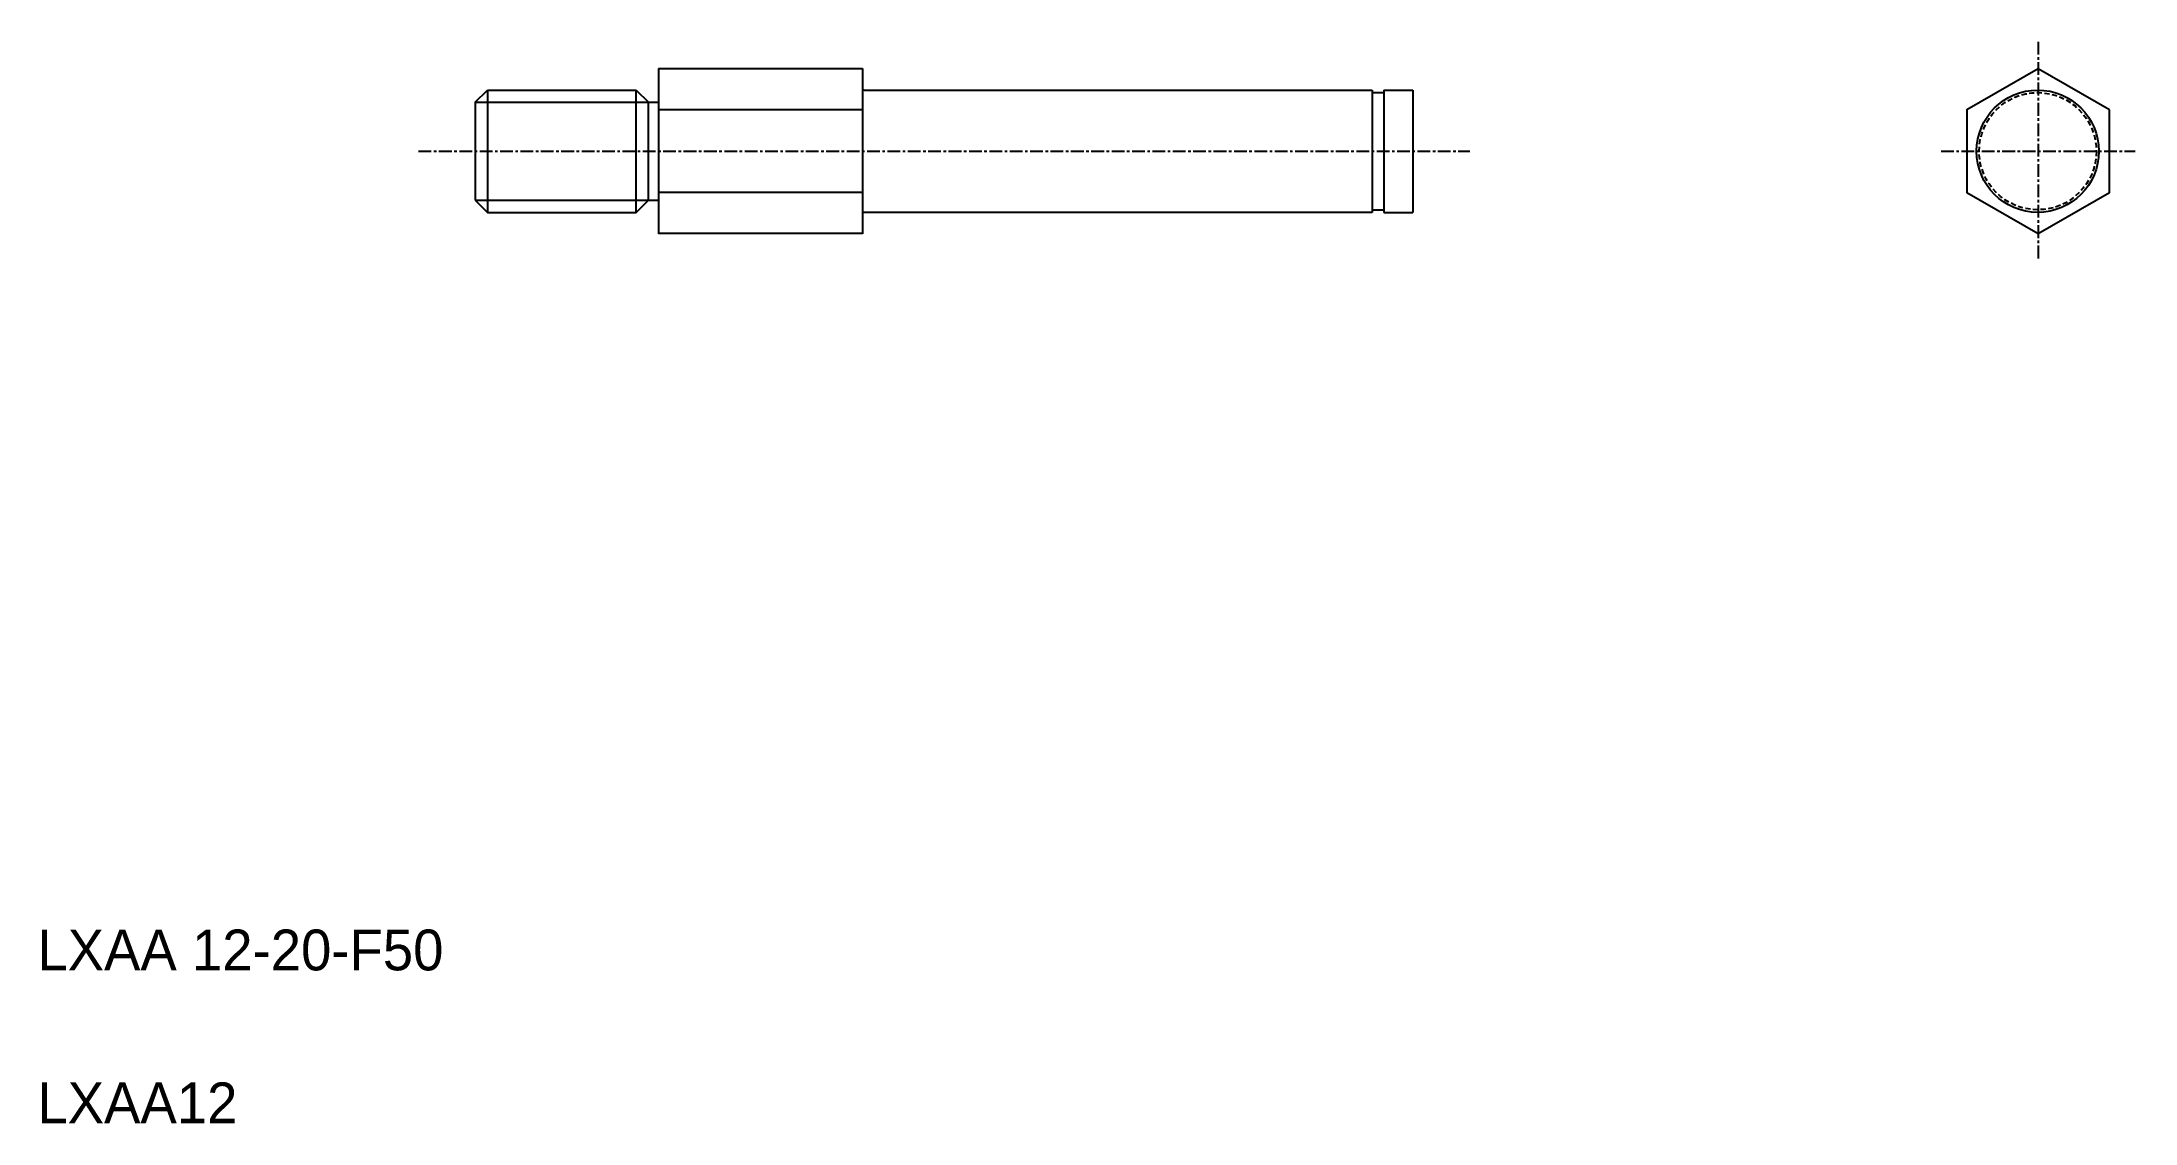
# Model space of a CAD drawing. Extents: x -55 to 151, y 100 to 206.
import ezdxf

# ---------------------------------------------------------------- set-up
doc = ezdxf.new("R2010")
doc.units = 0
doc.linetypes.add('CENTER', pattern=[2, 1.25, -0.25, 0.25, -0.25])
doc.linetypes.add('DASHED', pattern=[0.75, 0.5, -0.25])
doc.layers.get('0').update_dxf_attribs({"linetype": 'CONTINUOUS'})
doc.layers.add('CENTER', color=1, linetype='CENTER')

msp = doc.modelspace()

# ---------------------------------------------------------------- linework, layer by layer
at = {"color": 7, "linetype": 'CONTINUOUS'}
for p, q in [((5.73, 203.31), (5.73, 187.11)), ((25.73, 203.31), (25.73, 201.41)), ((25.73, 203.3), (5.73, 203.3)), ((25.73, 201.41), (25.73, 196.01)), ((-12.27, 200.01), (-11.07, 201.21)), ((-12.27, 200.01), (-12.27, 190.41)), ((-11.07, 201.21), (-11.07, 189.21)), ((-11.07, 201.21), (3.53, 201.21)), ((3.53, 189.21), (3.53, 201.21)), ((3.53, 201.21), (4.73, 200.01)), ((4.73, 190.41), (4.73, 200.01)), ((4.73, 200.01), (5.73, 200.01)), ((25.73, 199.26), (5.73, 199.26)), ((25.93, 201.21), (75.73, 201.21)), ((29.63, 201.21), (29.63, 201.21)), ((33.33, 201.21), (33.33, 201.21)), ((75.73, 201.21), (75.73, 189.21)), ((75.73, 200.96), (76.88, 200.96)), ((76.88, 201.21), (79.73, 201.21)), ((76.88, 201.21), (76.88, 189.21)), ((79.73, 201.21), (79.73, 189.21)), ((25.73, 196.01), (25.73, 187.11)), ((25.73, 191.17), (5.73, 191.17)), ((-12.27, 190.41), (-11.07, 189.21)), ((-11.07, 189.21), (3.53, 189.21)), ((3.53, 189.21), (4.73, 190.41)), ((4.73, 190.41), (5.73, 190.41)), ((75.73, 189.21), (25.93, 189.21)), ((75.73, 189.46), (76.88, 189.46)), ((76.88, 189.21), (79.73, 189.21)), ((25.73, 187.13), (5.73, 187.13))]:
    msp.add_line(p, q, dxfattribs=at)
at = {"color": 3, "linetype": 'CONTINUOUS'}
for p, q in [((-12.27, 200.01), (4.73, 200.01)), ((-12.27, 190.41), (4.73, 190.41))]:
    msp.add_line(p, q, dxfattribs=at)
at = {"color": 7, "linetype": 'CONTINUOUS'}
msp.add_lwpolyline([(148.06, 199.26), (141.06, 203.3), (134.06, 199.26), (134.06, 191.17), (141.06, 187.13), (148.06, 191.17)], close=True, dxfattribs=at)
msp.add_circle((141.03, 195.21), 6, dxfattribs=at)
at = {"color": 3, "linetype": 'DASHED'}
msp.add_circle((141.03, 195.21), 5.75, dxfattribs=at)
at = {"color": 7, "linetype": 'CONTINUOUS'}
for centre, start, end in [((25.93, 201.41), 180, 270), ((25.93, 189.01), 90, 180)]:
    msp.add_arc(centre, 0.2, start, end, dxfattribs=at)
at = {"layer": 'CENTER', "color": 1, "linetype": 'CENTER'}
for p, q in [((141.06, 205.94), (141.06, 184.49)), ((-17.82, 195.21), (85.33, 195.21)), ((131.55, 195.21), (150.58, 195.21))]:
    msp.add_line(p, q, dxfattribs=at)

# ---------------------------------------------------------------- texts
at = {"color": 7, "linetype": 'CONTINUOUS'}
for s, p in [('LXAA 12-20-F50', (-55.22, 114.83)), ('LXAA12', (-55.22, 99.83))]:
    msp.add_text(s, height=4, dxfattribs=at).set_placement(p)

doc.saveas('drawing.dxf')
